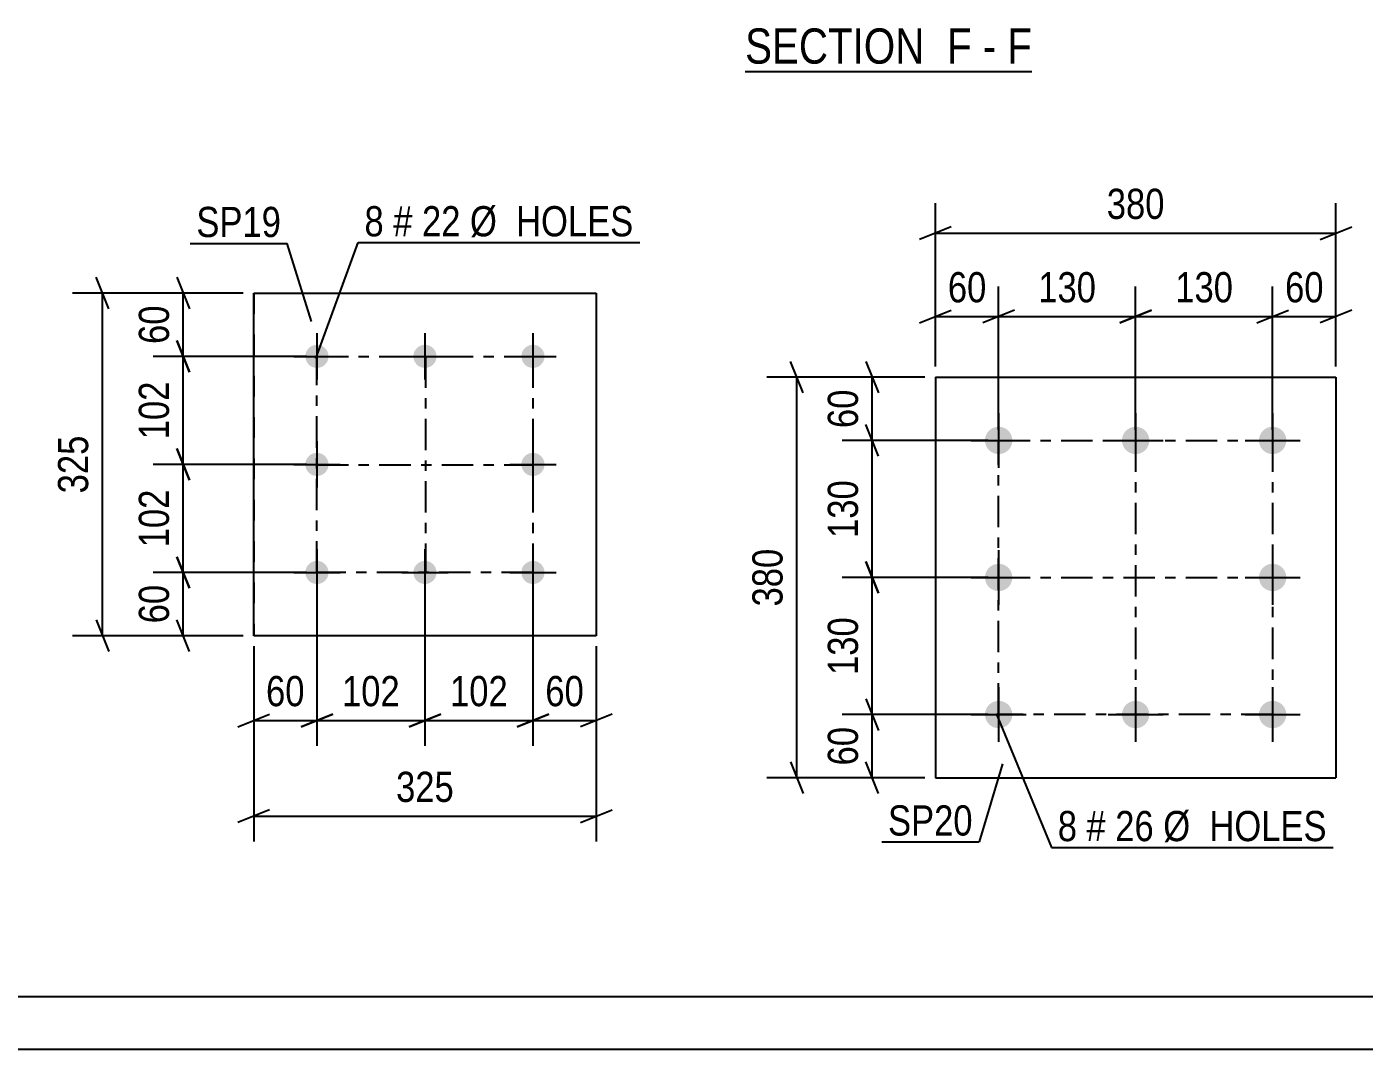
# Model space of a CAD drawing. Header units: millimetres. Extents: x 0 to 841, y 0 to 594.
# Drawn here: x 217.7 to 344.6, y 0 to 97 of the extents above; entities that cross this region are included whole.
import ezdxf

# ---------------------------------------------------------------- set-up
doc = ezdxf.new("R2010")
doc.units = ezdxf.units.MM
doc.linetypes.add('DXK_LINE_DOT2', pattern=[3.9198, 1.9599, -1.9599])
doc.linetypes.add('DXK_LINE_DOT3', pattern=[5.9187, 2.979, -0.9799, 0.9799, -0.9799])
doc.styles.add('Arial Narrow', font='ARIALN.TTF', dxfattribs={"height": 0.2})

# ---------------------------------------------------------------- blocks, each defined once
blk = doc.blocks.new('Unknown-122568681-1133')
at = {"color": 5, "linetype": 'Continuous'}
for p, q in [((5, 5), (836, 5)), ((0, 0), (841, 0))]:
    blk.add_line(p, q, dxfattribs=at)
blk = doc.blocks.new('Unknown-122568681-17 - 3463')
at = {"color": 6, "linetype": 'Continuous'}
blk.add_line((285.82, 92.74), (313.03, 92.74), dxfattribs=at)
at = {"color": 0, "linetype": 'Continuous'}
for points in [[(303.93, 93.49), (303.93, 96.99), (285.82, 96.99), (285.82, 93.49)], [(307.32, 93.49), (307.32, 96.99), (304.98, 96.99), (304.98, 93.49)], [(309.64, 93.49), (309.64, 96.99), (308.37, 96.99), (308.37, 93.49)], [(313.03, 93.49), (313.03, 96.99), (310.69, 96.99), (310.69, 93.49)]]:
    blk.add_wipeout(points, dxfattribs=at)
at = {"color": 7, "linetype": 'Continuous', "style": 'Arial Narrow'}
for s, p in [('SECTION ', (285.82, 93.49)), ('F', (304.98, 93.49)), ('F', (310.69, 93.49)), ('-', (308.37, 93.49))]:
    blk.add_text(s, height=3.34, dxfattribs=at).set_placement(p)
blk = doc.blocks.new('Bolt-122568681-7752 - 7718')
at = {"linetype": 'Continuous'}
for points in [[(309.88, 59.05, -1), (309.88, 56.45, -1)], [(322.88, 59.05, -1), (322.88, 56.45, -1)], [(335.88, 59.05, -1), (335.88, 56.45, -1)], [(309.88, 46.05, -1), (309.88, 43.45, -1)], [(335.88, 46.05, -1), (335.88, 43.45, -1)], [(309.88, 33.05, -1), (309.88, 30.45, -1)], [(322.88, 33.05, -1), (322.88, 30.45, -1)], [(335.88, 33.05, -1), (335.88, 30.45, -1)]]:
    blk.add_hatch(color=1, dxfattribs=at).paths.add_polyline_path(points)
at = {"color": 1, "linetype": 'Continuous'}
for p, q in [((309.88, 60.35), (309.88, 55.15)), ((322.88, 60.35), (322.88, 55.15)), ((335.88, 60.35), (335.88, 55.15)), ((307.28, 57.75), (312.48, 57.75)), ((320.28, 57.75), (325.48, 57.75)), ((333.28, 57.75), (338.48, 57.75)), ((309.88, 47.35), (309.88, 42.15)), ((335.88, 47.35), (335.88, 42.15)), ((307.28, 44.75), (312.48, 44.75)), ((333.28, 44.75), (338.48, 44.75)), ((309.88, 34.35), (309.88, 29.15)), ((322.88, 34.35), (322.88, 29.15)), ((335.88, 34.35), (335.88, 29.15)), ((307.28, 31.75), (312.48, 31.75)), ((320.28, 31.75), (325.48, 31.75)), ((333.28, 31.75), (338.48, 31.75))]:
    blk.add_line(p, q, dxfattribs=at)
blk = doc.blocks.new('Part-122568681-7757 - 7718')
at = {"color": 2, "linetype": 'Continuous'}
for p, q in [((303.88, 63.75), (303.88, 25.75)), ((303.88, 63.75), (341.88, 63.75)), ((341.88, 63.75), (341.88, 25.75)), ((303.88, 25.75), (341.88, 25.75))]:
    blk.add_line(p, q, dxfattribs=at)
blk = doc.blocks.new('Part-122568681-7518 - 7512')
at = {"color": 2, "linetype": 'Continuous'}
for p, q in [((239.19, 39.22), (239.19, 71.72)), ((239.19, 71.72), (239.19, 71.72)), ((239.19, 71.72), (271.69, 71.72)), ((271.69, 71.72), (271.69, 39.22)), ((239.19, 39.22), (239.19, 39.22)), ((271.69, 39.22), (239.19, 39.22))]:
    blk.add_line(p, q, dxfattribs=at)
at = {"color": 7, "linetype": 'DXK_LINE_DOT2'}
for p, q in [((239.19, 71.72), (239.19, 39.22)), ((271.69, 71.72), (271.69, 71.72)), ((271.69, 71.72), (271.69, 39.22)), ((271.69, 39.22), (271.69, 39.22))]:
    blk.add_line(p, q, dxfattribs=at)
blk = doc.blocks.new('Bolt-122568681-7551 - 7512')
at = {"linetype": 'Continuous'}
for points in [[(246.29, 65.72), (246.27, 65.5), (246.2, 65.28), (246.08, 65.08), (245.93, 64.91), (245.74, 64.77), (245.53, 64.68), (245.31, 64.63), (245.08, 64.63), (244.85, 64.68), (244.64, 64.77), (244.45, 64.9), (244.3, 65.08), (244.19, 65.27), (244.11, 65.49), (244.09, 65.72), (244.11, 65.95), (244.18, 66.17), (244.3, 66.37), (244.45, 66.54), (244.64, 66.68), (244.85, 66.77), (245.07, 66.82), (245.3, 66.82), (245.53, 66.77), (245.74, 66.68), (245.92, 66.54), (246.08, 66.37), (246.19, 66.17), (246.27, 65.95)], [(256.54, 65.72), (256.52, 65.5), (256.45, 65.28), (256.33, 65.08), (256.18, 64.91), (255.99, 64.77), (255.78, 64.68), (255.56, 64.63), (255.33, 64.63), (255.1, 64.68), (254.89, 64.77), (254.7, 64.9), (254.55, 65.08), (254.44, 65.27), (254.36, 65.49), (254.34, 65.72), (254.36, 65.95), (254.43, 66.17), (254.55, 66.37), (254.7, 66.54), (254.89, 66.67), (255.1, 66.77), (255.32, 66.82), (255.55, 66.82), (255.78, 66.77), (255.99, 66.68), (256.17, 66.54), (256.33, 66.37), (256.44, 66.17), (256.52, 65.95)], [(266.79, 65.72), (266.77, 65.5), (266.7, 65.28), (266.58, 65.08), (266.43, 64.91), (266.24, 64.77), (266.03, 64.68), (265.81, 64.63), (265.58, 64.63), (265.35, 64.68), (265.14, 64.77), (264.95, 64.9), (264.8, 65.08), (264.69, 65.27), (264.61, 65.49), (264.59, 65.72), (264.61, 65.95), (264.68, 66.17), (264.8, 66.37), (264.95, 66.54), (265.14, 66.67), (265.35, 66.77), (265.57, 66.82), (265.8, 66.82), (266.03, 66.77), (266.24, 66.68), (266.42, 66.54), (266.58, 66.37), (266.69, 66.17), (266.77, 65.95)], [(246.29, 55.47), (246.27, 55.25), (246.2, 55.03), (246.08, 54.83), (245.93, 54.66), (245.74, 54.52), (245.53, 54.43), (245.31, 54.38), (245.08, 54.38), (244.85, 54.43), (244.64, 54.52), (244.45, 54.65), (244.3, 54.83), (244.19, 55.02), (244.11, 55.24), (244.09, 55.47), (244.11, 55.7), (244.18, 55.92), (244.3, 56.12), (244.45, 56.29), (244.64, 56.43), (244.85, 56.52), (245.07, 56.57), (245.3, 56.57), (245.53, 56.52), (245.74, 56.43), (245.92, 56.29), (246.08, 56.12), (246.19, 55.92), (246.27, 55.7)], [(266.79, 55.47), (266.77, 55.25), (266.7, 55.03), (266.58, 54.83), (266.43, 54.66), (266.24, 54.52), (266.03, 54.43), (265.81, 54.38), (265.58, 54.38), (265.35, 54.43), (265.14, 54.52), (264.95, 54.65), (264.8, 54.83), (264.69, 55.02), (264.61, 55.24), (264.59, 55.47), (264.61, 55.7), (264.68, 55.92), (264.8, 56.12), (264.95, 56.29), (265.14, 56.42), (265.35, 56.52), (265.57, 56.57), (265.8, 56.57), (266.03, 56.52), (266.24, 56.43), (266.42, 56.29), (266.58, 56.12), (266.69, 55.92), (266.77, 55.7)], [(246.29, 45.22), (246.27, 45), (246.2, 44.78), (246.08, 44.58), (245.93, 44.41), (245.74, 44.27), (245.53, 44.18), (245.31, 44.13), (245.08, 44.13), (244.85, 44.18), (244.64, 44.27), (244.45, 44.4), (244.3, 44.58), (244.19, 44.77), (244.11, 44.99), (244.09, 45.22), (244.11, 45.45), (244.18, 45.67), (244.3, 45.87), (244.45, 46.04), (244.64, 46.18), (244.85, 46.27), (245.07, 46.32), (245.3, 46.32), (245.53, 46.27), (245.74, 46.18), (245.92, 46.04), (246.08, 45.87), (246.19, 45.67), (246.27, 45.45)], [(256.54, 45.22), (256.52, 45), (256.45, 44.78), (256.33, 44.58), (256.18, 44.41), (255.99, 44.27), (255.78, 44.18), (255.56, 44.13), (255.33, 44.13), (255.1, 44.18), (254.89, 44.27), (254.7, 44.4), (254.55, 44.58), (254.44, 44.77), (254.36, 44.99), (254.34, 45.22), (254.36, 45.45), (254.43, 45.67), (254.55, 45.87), (254.7, 46.04), (254.89, 46.17), (255.1, 46.27), (255.32, 46.32), (255.55, 46.32), (255.78, 46.27), (255.99, 46.18), (256.17, 46.04), (256.33, 45.87), (256.44, 45.67), (256.52, 45.45)], [(266.79, 45.22), (266.77, 45), (266.7, 44.78), (266.58, 44.58), (266.43, 44.41), (266.24, 44.27), (266.03, 44.18), (265.81, 44.13), (265.58, 44.13), (265.35, 44.18), (265.14, 44.27), (264.95, 44.4), (264.8, 44.58), (264.69, 44.77), (264.61, 44.99), (264.59, 45.22), (264.61, 45.45), (264.68, 45.67), (264.8, 45.87), (264.95, 46.04), (265.14, 46.17), (265.35, 46.27), (265.57, 46.32), (265.8, 46.32), (266.03, 46.27), (266.24, 46.18), (266.42, 46.04), (266.58, 45.87), (266.69, 45.67), (266.77, 45.45)]]:
    blk.add_hatch(color=1, dxfattribs=at).paths.add_polyline_path(points)
at = {"color": 1, "linetype": 'Continuous'}
for p, q in [((245.19, 67.92), (245.19, 63.52)), ((255.44, 67.92), (255.44, 63.52)), ((265.69, 67.92), (265.69, 63.52)), ((242.99, 65.72), (247.39, 65.72)), ((253.24, 65.72), (257.64, 65.72)), ((263.49, 65.72), (267.89, 65.72)), ((245.19, 57.67), (245.19, 53.27)), ((265.69, 57.67), (265.69, 53.27)), ((242.99, 55.47), (247.39, 55.47)), ((263.49, 55.47), (267.89, 55.47)), ((245.19, 47.42), (245.19, 43.02)), ((255.44, 47.42), (255.44, 43.02)), ((265.69, 47.42), (265.69, 43.02)), ((242.99, 45.22), (247.39, 45.22)), ((253.24, 45.22), (257.64, 45.22)), ((263.49, 45.22), (267.89, 45.22))]:
    blk.add_line(p, q, dxfattribs=at)
blk = doc.blocks.new('Rectangle-122568681-7844 - 7718')
at = {"color": 1, "linetype": 'DXK_LINE_DOT3'}
blk.add_lwpolyline([(309.88, 57.75), (335.88, 57.75), (335.88, 31.75), (309.88, 31.75), (309.88, 57.75)], close=True, dxfattribs=at)
blk = doc.blocks.new('Rectangle-122568681-7638 - 7512')
at = {"color": 1, "linetype": 'DXK_LINE_DOT3'}
blk.add_lwpolyline([(245.19, 65.72), (265.69, 65.72), (265.69, 45.22), (245.19, 45.22), (245.19, 65.72)], close=True, dxfattribs=at)
blk = doc.blocks.new('Line-122568681-7837 - 7718')
at = {"color": 1, "linetype": 'DXK_LINE_DOT3'}
blk.add_line((322.88, 57.75), (322.88, 31.75), dxfattribs=at)
blk = doc.blocks.new('Line-122568681-7631 - 7512')
at = {"color": 1, "linetype": 'DXK_LINE_DOT3'}
blk.add_line((255.49, 65.72), (255.49, 45.22), dxfattribs=at)
blk = doc.blocks.new('Line-122568681-7830 - 7718')
at = {"color": 1, "linetype": 'DXK_LINE_DOT3'}
blk.add_line((309.88, 44.75), (335.88, 44.75), dxfattribs=at)
blk = doc.blocks.new('Line-122568681-7624 - 7512')
at = {"color": 1, "linetype": 'DXK_LINE_DOT3'}
blk.add_line((245.19, 55.42), (265.69, 55.42), dxfattribs=at)
blk = doc.blocks.new('StraightDimension-122568681-11924 - 7718')
at = {"color": 7, "linetype": 'Continuous'}
for p, q in [((298.48, 43.25), (297.28, 46.25)), ((308.88, 44.75), (295.03, 44.75)), ((297.88, 31.75), (297.88, 44.75)), ((297.28, 33.25), (298.48, 30.25)), ((308.88, 31.75), (295.03, 31.75))]:
    blk.add_line(p, q, dxfattribs=at)
at = {"color": 0}
blk.add_wipeout([(297.13, 41.59), (292.93, 41.59), (292.93, 34.9), (297.13, 34.9)], dxfattribs=at)
at = {"color": 3, "style": 'Arial Narrow'}
blk.add_text('130', height=2.863, rotation=90.0002, dxfattribs=at).set_placement((296.53, 35.5))
blk = doc.blocks.new('StraightDimension-122568681-7820 - 7718')
at = {"color": 7, "linetype": 'Continuous'}
for p, q in [((303.88, 64.75), (303.88, 80.26)), ((341.88, 64.75), (341.88, 80.26)), ((305.38, 78.01), (302.38, 76.81)), ((340.38, 76.81), (343.38, 78.01)), ((303.88, 77.41), (341.88, 77.41))]:
    blk.add_line(p, q, dxfattribs=at)
at = {"color": 0}
blk.add_wipeout([(326.23, 78.16), (326.23, 82.36), (319.54, 82.36), (319.54, 78.16)], dxfattribs=at)
at = {"color": 3, "style": 'Arial Narrow'}
blk.add_text('380', height=2.863, dxfattribs=at).set_placement((320.14, 78.76))
blk = doc.blocks.new('StraightDimension-122568681-7759 - 7718')
at = {"color": 7, "linetype": 'Continuous'}
for p, q in [((297.28, 33.25), (298.48, 30.25)), ((308.88, 31.75), (295.03, 31.75)), ((297.88, 25.75), (297.88, 31.75)), ((298.48, 24.25), (297.28, 27.25)), ((302.88, 25.75), (295.03, 25.75))]:
    blk.add_line(p, q, dxfattribs=at)
at = {"color": 0}
blk.add_wipeout([(297.13, 31.17), (292.93, 31.17), (292.93, 26.32), (297.13, 26.32)], dxfattribs=at)
at = {"color": 3, "style": 'Arial Narrow'}
blk.add_text('60', height=2.863, rotation=90.0002, dxfattribs=at).set_placement((296.53, 26.92))
blk = doc.blocks.new('StraightDimension-122568681-7769 - 7718')
at = {"color": 7, "linetype": 'Continuous'}
for p, q in [((297.28, 65.25), (298.48, 62.25)), ((302.88, 63.75), (295.03, 63.75)), ((297.88, 57.75), (297.88, 63.75)), ((298.48, 56.25), (297.28, 59.25)), ((308.88, 57.75), (295.03, 57.75))]:
    blk.add_line(p, q, dxfattribs=at)
at = {"color": 0}
blk.add_wipeout([(297.13, 63.17), (292.93, 63.17), (292.93, 58.32), (297.13, 58.32)], dxfattribs=at)
at = {"color": 3, "style": 'Arial Narrow'}
blk.add_text('60', height=2.863, rotation=90.0002, dxfattribs=at).set_placement((296.53, 58.92))
blk = doc.blocks.new('StraightDimension-122568681-7784 - 7718')
at = {"color": 7, "linetype": 'Continuous'}
for p, q in [((291.32, 62.25), (290.12, 65.25)), ((302.88, 63.75), (287.87, 63.75)), ((290.72, 25.75), (290.72, 63.75)), ((290.12, 27.25), (291.32, 24.25)), ((302.88, 25.75), (287.87, 25.75))]:
    blk.add_line(p, q, dxfattribs=at)
at = {"color": 0}
blk.add_wipeout([(289.97, 48.09), (285.77, 48.09), (285.77, 41.4), (289.97, 41.4)], dxfattribs=at)
at = {"color": 3, "style": 'Arial Narrow'}
blk.add_text('380', height=2.863, rotation=90.0002, dxfattribs=at).set_placement((289.37, 42))
blk = doc.blocks.new('StraightDimension-122568681-7795 - 7718')
at = {"color": 7, "linetype": 'Continuous'}
for p, q in [((303.88, 64.75), (303.88, 72.35)), ((309.88, 58.75), (309.88, 72.35)), ((302.38, 68.9), (305.38, 70.1)), ((311.38, 70.1), (308.38, 68.9)), ((303.88, 69.5), (309.88, 69.5))]:
    blk.add_line(p, q, dxfattribs=at)
at = {"color": 0}
blk.add_wipeout([(309.31, 70.25), (309.31, 74.45), (304.46, 74.45), (304.46, 70.25)], dxfattribs=at)
at = {"color": 3, "style": 'Arial Narrow'}
blk.add_text('60', height=2.863, dxfattribs=at).set_placement((305.06, 70.85))
blk = doc.blocks.new('StraightDimension-122568681-7805 - 7718')
at = {"color": 7, "linetype": 'Continuous'}
for p, q in [((335.88, 58.75), (335.88, 72.35)), ((341.88, 64.75), (341.88, 72.35)), ((334.38, 68.9), (337.38, 70.1)), ((343.38, 70.1), (340.38, 68.9)), ((335.88, 69.5), (341.88, 69.5))]:
    blk.add_line(p, q, dxfattribs=at)
at = {"color": 0}
blk.add_wipeout([(341.31, 70.25), (341.31, 74.45), (336.46, 74.45), (336.46, 70.25)], dxfattribs=at)
at = {"color": 3, "style": 'Arial Narrow'}
blk.add_text('60', height=2.863, dxfattribs=at).set_placement((337.06, 70.85))
blk = doc.blocks.new('StraightDimension-122568681-11926 - 7718')
at = {"color": 7, "linetype": 'Continuous'}
for p, q in [((298.48, 56.25), (297.28, 59.25)), ((308.88, 57.75), (295.03, 57.75)), ((297.88, 44.75), (297.88, 57.75)), ((297.28, 46.25), (298.48, 43.25)), ((308.88, 44.75), (295.03, 44.75))]:
    blk.add_line(p, q, dxfattribs=at)
at = {"color": 0}
blk.add_wipeout([(297.13, 54.59), (292.93, 54.59), (292.93, 47.9), (297.13, 47.9)], dxfattribs=at)
at = {"color": 3, "style": 'Arial Narrow'}
blk.add_text('130', height=2.863, rotation=90.0002, dxfattribs=at).set_placement((296.53, 48.5))
blk = doc.blocks.new('StraightDimension-122568681-11946 - 7718')
at = {"color": 7, "linetype": 'Continuous'}
for p, q in [((309.88, 58.75), (309.88, 72.35)), ((322.88, 58.75), (322.88, 72.35)), ((311.38, 70.1), (308.38, 68.9)), ((321.38, 68.9), (324.38, 70.1)), ((309.88, 69.5), (322.88, 69.5))]:
    blk.add_line(p, q, dxfattribs=at)
at = {"color": 0}
blk.add_wipeout([(319.73, 70.25), (319.73, 74.45), (313.04, 74.45), (313.04, 70.25)], dxfattribs=at)
at = {"color": 3, "style": 'Arial Narrow'}
blk.add_text('130', height=2.863, dxfattribs=at).set_placement((313.64, 70.85))
blk = doc.blocks.new('StraightDimension-122568681-11948 - 7718')
at = {"color": 7, "linetype": 'Continuous'}
for p, q in [((322.88, 58.75), (322.88, 72.35)), ((335.88, 58.75), (335.88, 72.35)), ((324.38, 70.1), (321.38, 68.9)), ((334.38, 68.9), (337.38, 70.1)), ((322.88, 69.5), (335.88, 69.5))]:
    blk.add_line(p, q, dxfattribs=at)
at = {"color": 0}
blk.add_wipeout([(332.73, 70.25), (332.73, 74.45), (326.04, 74.45), (326.04, 70.25)], dxfattribs=at)
at = {"color": 3, "style": 'Arial Narrow'}
blk.add_text('130', height=2.863, dxfattribs=at).set_placement((326.64, 70.85))
blk = doc.blocks.new('StraightDimension-122568681-7578 - 7512')
at = {"color": 7, "linetype": 'Continuous'}
for p, q in [((239.19, 38.22), (239.19, 19.71)), ((271.69, 38.22), (271.69, 19.71)), ((240.69, 22.71), (237.69, 21.51)), ((239.19, 22.11), (271.69, 22.11)), ((270.19, 21.51), (273.19, 22.71))]:
    blk.add_line(p, q, dxfattribs=at)
at = {"color": 0}
blk.add_wipeout([(258.78, 22.86), (258.78, 27.06), (252.1, 27.06), (252.1, 22.86)], dxfattribs=at)
at = {"color": 3, "style": 'Arial Narrow'}
blk.add_text('325', height=2.863, dxfattribs=at).set_placement((252.7, 23.46))
blk = doc.blocks.new('StraightDimension-122568681-11663 - 7512')
at = {"color": 7, "linetype": 'Continuous'}
for p, q in [((231.9, 67.22), (233.1, 64.22)), ((244.19, 65.72), (229.65, 65.72)), ((232.5, 55.47), (232.5, 65.72)), ((233.1, 53.97), (231.9, 56.97)), ((244.19, 55.47), (229.65, 55.47))]:
    blk.add_line(p, q, dxfattribs=at)
at = {"color": 0}
blk.add_wipeout([(231.75, 63.94), (227.55, 63.94), (227.55, 57.26), (231.75, 57.26)], dxfattribs=at)
at = {"color": 3, "style": 'Arial Narrow'}
blk.add_text('102', height=2.863, rotation=90.0002, dxfattribs=at).set_placement((231.15, 57.86))
blk = doc.blocks.new('StraightDimension-122568681-11662 - 7512')
at = {"color": 7, "linetype": 'Continuous'}
for p, q in [((231.9, 73.22), (233.1, 70.22)), ((238.19, 71.72), (229.65, 71.72)), ((232.5, 65.72), (232.5, 71.72)), ((233.1, 64.22), (231.9, 67.22)), ((244.19, 65.72), (229.65, 65.72))]:
    blk.add_line(p, q, dxfattribs=at)
at = {"color": 0}
blk.add_wipeout([(231.75, 71.15), (227.55, 71.15), (227.55, 66.3), (231.75, 66.3)], dxfattribs=at)
at = {"color": 3, "style": 'Arial Narrow'}
blk.add_text('60', height=2.863, rotation=90.0002, dxfattribs=at).set_placement((231.15, 66.9))
blk = doc.blocks.new('StraightDimension-122568681-7614 - 7512')
at = {"color": 7, "linetype": 'Continuous'}
for p, q in [((225.43, 70.22), (224.23, 73.22)), ((238.19, 71.72), (221.98, 71.72)), ((224.83, 39.22), (224.83, 71.72)), ((224.23, 40.72), (225.43, 37.72)), ((238.19, 39.22), (221.98, 39.22))]:
    blk.add_line(p, q, dxfattribs=at)
at = {"color": 0}
blk.add_wipeout([(224.08, 58.82), (219.88, 58.82), (219.88, 52.13), (224.08, 52.13)], dxfattribs=at)
at = {"color": 3, "style": 'Arial Narrow'}
blk.add_text('325', height=2.863, rotation=90.0002, dxfattribs=at).set_placement((223.48, 52.73))
blk = doc.blocks.new('StraightDimension-122568681-11664 - 7512')
at = {"color": 7, "linetype": 'Continuous'}
for p, q in [((231.9, 56.97), (233.1, 53.97)), ((244.19, 55.47), (229.65, 55.47)), ((232.5, 45.22), (232.5, 55.47)), ((233.1, 43.72), (231.9, 46.72)), ((244.19, 45.22), (229.65, 45.22))]:
    blk.add_line(p, q, dxfattribs=at)
at = {"color": 0}
blk.add_wipeout([(231.75, 53.69), (227.55, 53.69), (227.55, 47.01), (231.75, 47.01)], dxfattribs=at)
at = {"color": 3, "style": 'Arial Narrow'}
blk.add_text('102', height=2.863, rotation=90.0002, dxfattribs=at).set_placement((231.15, 47.61))
blk = doc.blocks.new('StraightDimension-122568681-11665 - 7512')
at = {"color": 7, "linetype": 'Continuous'}
for p, q in [((231.9, 46.72), (233.1, 43.72)), ((244.19, 45.22), (229.65, 45.22)), ((232.5, 39.22), (232.5, 45.22)), ((233.1, 37.72), (231.9, 40.72)), ((238.19, 39.22), (229.65, 39.22))]:
    blk.add_line(p, q, dxfattribs=at)
at = {"color": 0}
blk.add_wipeout([(231.75, 44.65), (227.55, 44.65), (227.55, 39.8), (231.75, 39.8)], dxfattribs=at)
at = {"color": 3, "style": 'Arial Narrow'}
blk.add_text('60', height=2.863, rotation=90.0002, dxfattribs=at).set_placement((231.15, 40.4))
blk = doc.blocks.new('StraightDimension-122568681-11791 - 7512')
at = {"color": 7, "linetype": 'Continuous'}
for p, q in [((265.69, 44.22), (265.69, 28.79)), ((271.69, 38.22), (271.69, 28.79)), ((264.19, 30.59), (267.19, 31.79)), ((273.19, 31.79), (270.19, 30.59)), ((265.69, 31.19), (271.69, 31.19))]:
    blk.add_line(p, q, dxfattribs=at)
at = {"color": 0}
blk.add_wipeout([(271.12, 31.94), (271.12, 36.14), (266.26, 36.14), (266.26, 31.94)], dxfattribs=at)
at = {"color": 3, "style": 'Arial Narrow'}
blk.add_text('60', height=2.863, dxfattribs=at).set_placement((266.86, 32.54))
blk = doc.blocks.new('StraightDimension-122568681-11792 - 7512')
at = {"color": 7, "linetype": 'Continuous'}
for p, q in [((255.44, 44.22), (255.44, 28.79)), ((265.69, 44.22), (265.69, 28.79)), ((253.94, 30.59), (256.94, 31.79)), ((267.19, 31.79), (264.19, 30.59)), ((255.44, 31.19), (265.69, 31.19))]:
    blk.add_line(p, q, dxfattribs=at)
at = {"color": 0}
blk.add_wipeout([(263.91, 31.94), (263.91, 36.14), (257.22, 36.14), (257.22, 31.94)], dxfattribs=at)
at = {"color": 3, "style": 'Arial Narrow'}
blk.add_text('102', height=2.863, dxfattribs=at).set_placement((257.82, 32.54))
blk = doc.blocks.new('StraightDimension-122568681-11793 - 7512')
at = {"color": 7, "linetype": 'Continuous'}
for p, q in [((245.19, 44.22), (245.19, 28.79)), ((255.44, 44.22), (255.44, 28.79)), ((243.69, 30.59), (246.69, 31.79)), ((256.94, 31.79), (253.94, 30.59)), ((245.19, 31.19), (255.44, 31.19))]:
    blk.add_line(p, q, dxfattribs=at)
at = {"color": 0}
blk.add_wipeout([(253.66, 31.94), (253.66, 36.14), (246.97, 36.14), (246.97, 31.94)], dxfattribs=at)
at = {"color": 3, "style": 'Arial Narrow'}
blk.add_text('102', height=2.863, dxfattribs=at).set_placement((247.57, 32.54))
blk = doc.blocks.new('StraightDimension-122568681-11794 - 7512')
at = {"color": 7, "linetype": 'Continuous'}
for p, q in [((245.19, 44.22), (245.19, 28.79)), ((239.19, 38.22), (239.19, 28.79)), ((237.69, 30.59), (240.69, 31.79)), ((246.69, 31.79), (243.69, 30.59)), ((239.19, 31.19), (245.19, 31.19))]:
    blk.add_line(p, q, dxfattribs=at)
at = {"color": 0}
blk.add_wipeout([(244.62, 31.94), (244.62, 36.14), (239.76, 36.14), (239.76, 31.94)], dxfattribs=at)
at = {"color": 3, "style": 'Arial Narrow'}
blk.add_text('60', height=2.863, dxfattribs=at).set_placement((240.36, 32.54))
blk = doc.blocks.new('Mark-122568681-7748 - 7718')
at = {"color": 0}
for points in [[(317.31, 19.74), (317.31, 22.74), (315.49, 22.74), (315.49, 19.74)], [(320.04, 19.74), (320.04, 22.74), (318.21, 22.74), (318.21, 19.74)], [(324.6, 19.74), (324.6, 22.74), (320.94, 22.74), (320.94, 19.74)], [(341.03, 19.74), (341.03, 22.74), (325.5, 22.74), (325.5, 19.74)]]:
    blk.add_wipeout(points, dxfattribs=at)
for points in [[(317.31, 19.74), (317.31, 22.74), (315.49, 22.74), (315.49, 19.74)], [(320.04, 19.74), (320.04, 22.74), (318.21, 22.74), (318.21, 19.74)], [(324.6, 19.74), (324.6, 22.74), (320.94, 22.74), (320.94, 19.74)], [(341.03, 19.74), (341.03, 22.74), (325.5, 22.74), (325.5, 19.74)]]:
    blk.add_wipeout(points, dxfattribs=at)
at = {"color": 7, "linetype": 'Continuous'}
for p, q in [((309.65, 31.85), (314.89, 19.14)), ((314.89, 19.14), (341.63, 19.14))]:
    blk.add_line(p, q, dxfattribs=at)
at = {"color": 3, "style": 'Arial Narrow'}
for s, height, p in [('8', 2.86, (315.49, 19.74)), ('#', 2.86, (318.21, 19.74)), ('26', 2.863, (320.94, 19.74)), ('Ø  HOLES', 2.863, (325.5, 19.74))]:
    blk.add_text(s, height=height, dxfattribs=at).set_placement(p)
blk = doc.blocks.new('Mark-122568681-7753 - 7718')
at = {"color": 0}
blk.add_wipeout([(307.42, 20.27), (307.42, 23.27), (299.38, 23.27), (299.38, 20.27)], dxfattribs=at)
blk.add_wipeout([(307.42, 20.27), (307.42, 23.27), (299.38, 23.27), (299.38, 20.27)], dxfattribs=at)
at = {"color": 30, "linetype": 'Continuous'}
for p in [(310.25, 27.07), (298.78, 19.67)]:
    blk.add_line(p, (308.02, 19.67), dxfattribs=at)
at = {"color": 3, "style": 'Arial Narrow'}
blk.add_text('SP20', height=2.863, dxfattribs=at).set_placement((299.38, 20.27))
blk = doc.blocks.new('Mark-122568681-7547 - 7512')
at = {"color": 0}
for points in [[(251.53, 77.11), (251.53, 80.11), (249.7, 80.11), (249.7, 77.11)], [(254.26, 77.11), (254.26, 80.11), (252.43, 80.11), (252.43, 77.11)], [(258.81, 77.11), (258.81, 80.11), (255.16, 80.11), (255.16, 77.11)], [(275.24, 77.11), (275.24, 80.11), (259.71, 80.11), (259.71, 77.11)]]:
    blk.add_wipeout(points, dxfattribs=at)
for points in [[(251.53, 77.11), (251.53, 80.11), (249.7, 80.11), (249.7, 77.11)], [(254.26, 77.11), (254.26, 80.11), (252.43, 80.11), (252.43, 77.11)], [(258.81, 77.11), (258.81, 80.11), (255.16, 80.11), (255.16, 77.11)], [(275.24, 77.11), (275.24, 80.11), (259.71, 80.11), (259.71, 77.11)]]:
    blk.add_wipeout(points, dxfattribs=at)
at = {"color": 7, "linetype": 'Continuous'}
for p, q in [((245.09, 65.53), (249.1, 76.51)), ((249.1, 76.51), (275.84, 76.51))]:
    blk.add_line(p, q, dxfattribs=at)
at = {"color": 3, "style": 'Arial Narrow'}
for s, height, p in [('8', 2.86, (249.7, 77.11)), ('22', 2.863, (255.16, 77.11)), ('Ø  HOLES', 2.863, (259.71, 77.11)), ('#', 2.86, (252.43, 77.11))]:
    blk.add_text(s, height=height, dxfattribs=at).set_placement(p)
blk = doc.blocks.new('Mark-122568681-7514 - 7512')
at = {"color": 0}
blk.add_wipeout([(241.78, 77.04), (241.78, 80.04), (233.75, 80.04), (233.75, 77.04)], dxfattribs=at)
blk.add_wipeout([(241.78, 77.04), (241.78, 80.04), (233.75, 80.04), (233.75, 77.04)], dxfattribs=at)
at = {"color": 30, "linetype": 'Continuous'}
for p in [(233.15, 76.44), (244.68, 69.02)]:
    blk.add_line(p, (242.38, 76.44), dxfattribs=at)
at = {"color": 3, "style": 'Arial Narrow'}
blk.add_text('SP19', height=2.863, dxfattribs=at).set_placement((233.75, 77.04))

msp = doc.modelspace()

# ---------------------------------------------------------------- block references
for name in ['Unknown-122568681-1133', 'Part-122568681-7518 - 7512', 'Bolt-122568681-7551 - 7512', 'Rectangle-122568681-7638 - 7512', 'Line-122568681-7631 - 7512', 'Part-122568681-7757 - 7718', 'Bolt-122568681-7752 - 7718', 'Rectangle-122568681-7844 - 7718', 'Line-122568681-7837 - 7718', 'Line-122568681-7624 - 7512', 'Line-122568681-7830 - 7718']:
    msp.add_blockref(name, (0, 0))

# ---------------------------------------------------------------- next in the draw order: block references
for name in ['Unknown-122568681-17 - 3463', 'StraightDimension-122568681-7820 - 7718', 'Mark-122568681-7547 - 7512', 'StraightDimension-122568681-11663 - 7512', 'StraightDimension-122568681-11924 - 7718', 'StraightDimension-122568681-7578 - 7512', 'Mark-122568681-7748 - 7718']:
    msp.add_blockref(name, (0, 0))

# ---------------------------------------------------------------- next in the draw order: block references
for name in ['StraightDimension-122568681-7805 - 7718', 'StraightDimension-122568681-11662 - 7512', 'StraightDimension-122568681-7769 - 7718', 'StraightDimension-122568681-11791 - 7512', 'StraightDimension-122568681-7759 - 7718']:
    msp.add_blockref(name, (0, 0))

# ---------------------------------------------------------------- next in the draw order: block references
for name in ['StraightDimension-122568681-7614 - 7512', 'StraightDimension-122568681-7784 - 7718', 'StraightDimension-122568681-11792 - 7512']:
    msp.add_blockref(name, (0, 0))

# ---------------------------------------------------------------- next in the draw order: block references
for name in ['Mark-122568681-7514 - 7512', 'StraightDimension-122568681-7795 - 7718', 'StraightDimension-122568681-11664 - 7512', 'Mark-122568681-7753 - 7718']:
    msp.add_blockref(name, (0, 0))

# ---------------------------------------------------------------- next in the draw order: block references
for name in ['StraightDimension-122568681-11926 - 7718', 'StraightDimension-122568681-11665 - 7512']:
    msp.add_blockref(name, (0, 0))

# ---------------------------------------------------------------- next in the draw order: block references
for name in ['StraightDimension-122568681-11946 - 7718', 'StraightDimension-122568681-11793 - 7512']:
    msp.add_blockref(name, (0, 0))

# ---------------------------------------------------------------- next in the draw order: block references
for name in ['StraightDimension-122568681-11948 - 7718', 'StraightDimension-122568681-11794 - 7512']:
    msp.add_blockref(name, (0, 0))

doc.saveas('drawing.dxf')
